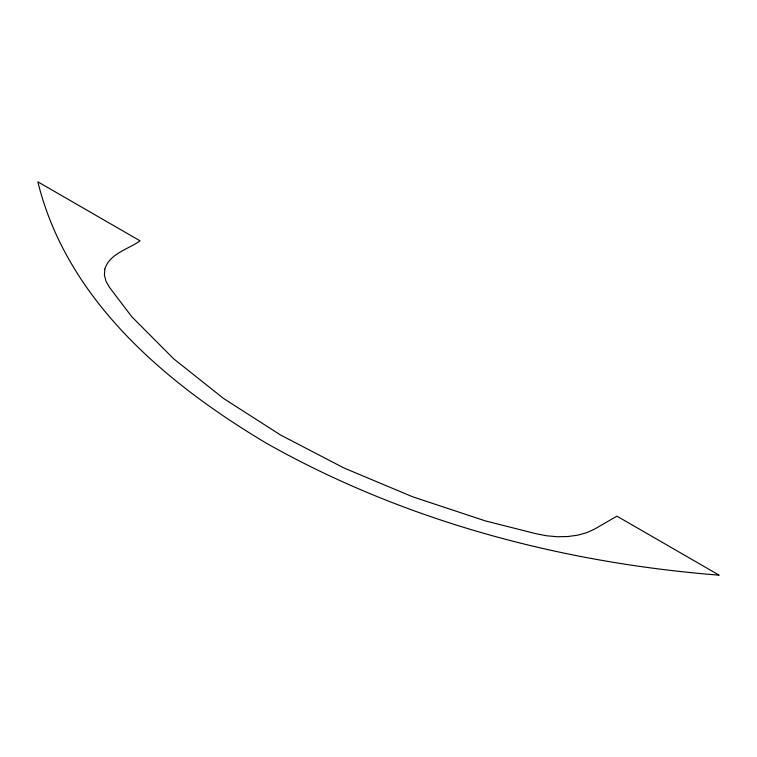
<?xml version="1.0" encoding="UTF-8"?>
<svg xmlns="http://www.w3.org/2000/svg" width="757" height="757" viewBox="0 0 757 757"><rect width="100%" height="100%" fill="white"/><g stroke="black" fill="none" stroke-linecap="round" stroke-linejoin="round"><path stroke-width="1.14" d="M104.788 269.132L104.419 275.236L106.084 281.481L109.718 287.641L131.765 316.719L173.656 358.809L223.523 398.447L280.582 435.029L343.943 467.977L412.612 496.772L485.502 520.948L535.871 533.676L546.545 535.776L557.37 536.741L567.939 536.524L577.884 535.142L586.855 532.644L594.538 529.115L616.955 516.17L719.15 575.169C561.401 562.716 404.692 521.251 266.388 443.224C166.19 383.487 66.758 299.999 37.85 181.831L140.045 240.83C128.132 249.413 109.623 253.444 104.788 269.132"/></g></svg>
